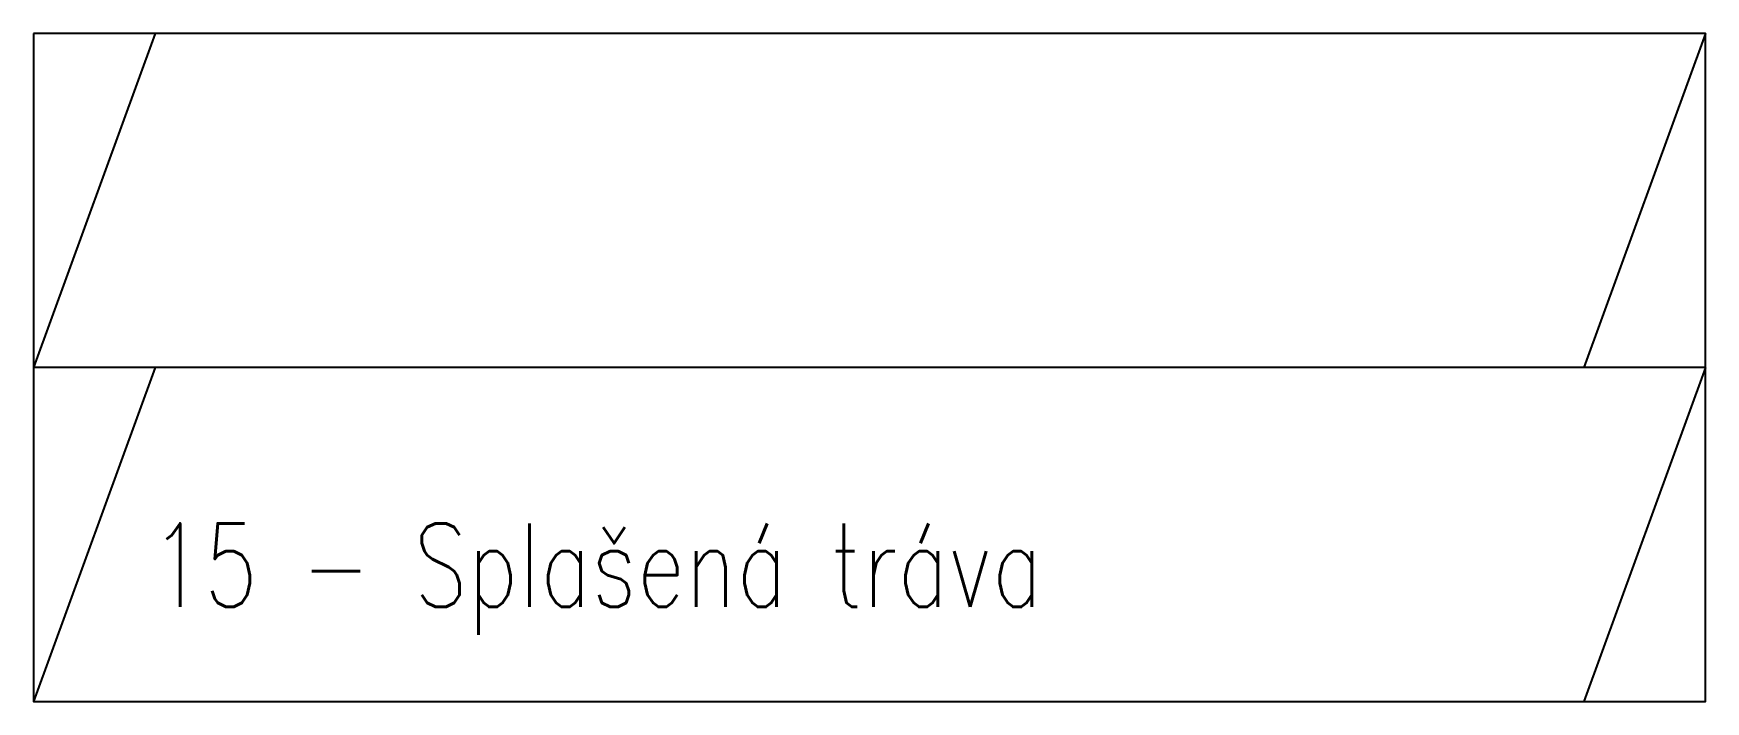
# Model space of a CAD drawing. Header units: millimetres. Extents: x 0 to 1000, y 0 to 400.
import ezdxf

# ---------------------------------------------------------------- set-up
doc = ezdxf.new("R2010")
doc.units = ezdxf.units.MM
doc.header["$MEASUREMENT"] = 0
doc.layers.add('rozhrani', color=4, linetype='Continuous')
doc.layers.add('TTmoduly', color=3, linetype='Continuous')
doc.styles.add('romans', font='romans.shx', dxfattribs={"width": 0.75, "height": 200})

msp = doc.modelspace()

# ---------------------------------------------------------------- linework, layer by layer
at = {"layer": 'rozhrani'}
for p, q in [((72.8, 400), (0, 200)), ((1000, 400), (927.2, 200)), ((72.8, 200), (0, 0)), ((1000, 200), (927.2, 0))]:
    msp.add_line(p, q, dxfattribs=at)
at = {"layer": 'TTmoduly'}
msp.add_line((1000, 200), (0, 200), dxfattribs=at)
msp.add_lwpolyline([(0, 400), (0, 0), (1000, 0), (1000, 400)], close=True, dxfattribs=at)

# ---------------------------------------------------------------- texts
at = {"layer": 'TTmoduly', "insert": (70, 106.7), "char_height": 50, "attachment_point": 1, "style": 'romans'}
msp.add_mtext_dynamic_manual_height_columns('15 - Splašená tráva', width=910, gutter_width=150, heights=[0], dxfattribs=at)

doc.saveas('drawing.dxf')
